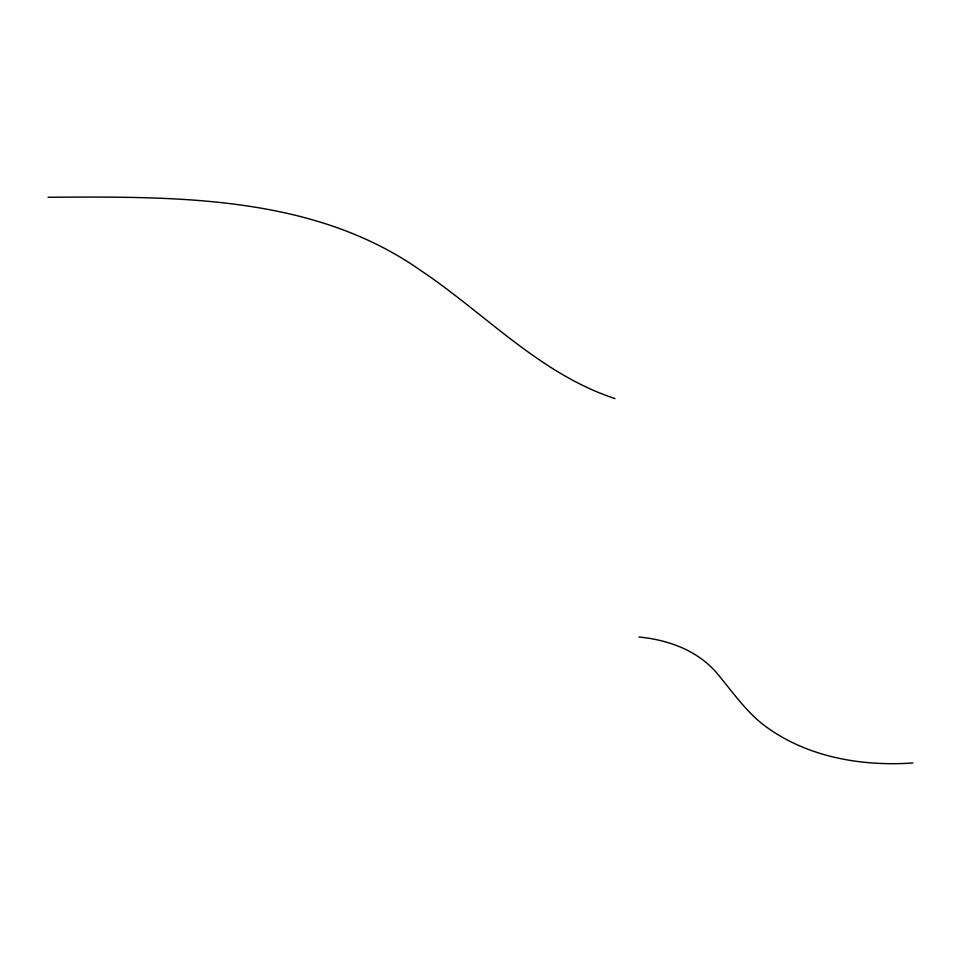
<?xml version="1.0" encoding="UTF-8"?>
<svg xmlns="http://www.w3.org/2000/svg" width="961" height="961" viewBox="0 0 961 961"><rect width="100%" height="100%" fill="white"/><g stroke="black" fill="none" stroke-linecap="round" stroke-linejoin="round"><path stroke-width="1.44" d="M912.95 762.962C860.215 766.686 803.804 756.619 761.46 723.237C744.535 709.278 731.922 691.223 717.999 674.478C698.647 650.777 668.676 639.822 638.945 637.035M48.05 197.257C174.193 196.573 312.709 194.422 420.534 270.353C484.981 313.358 539.782 373.949 615.016 398.575"/></g></svg>
